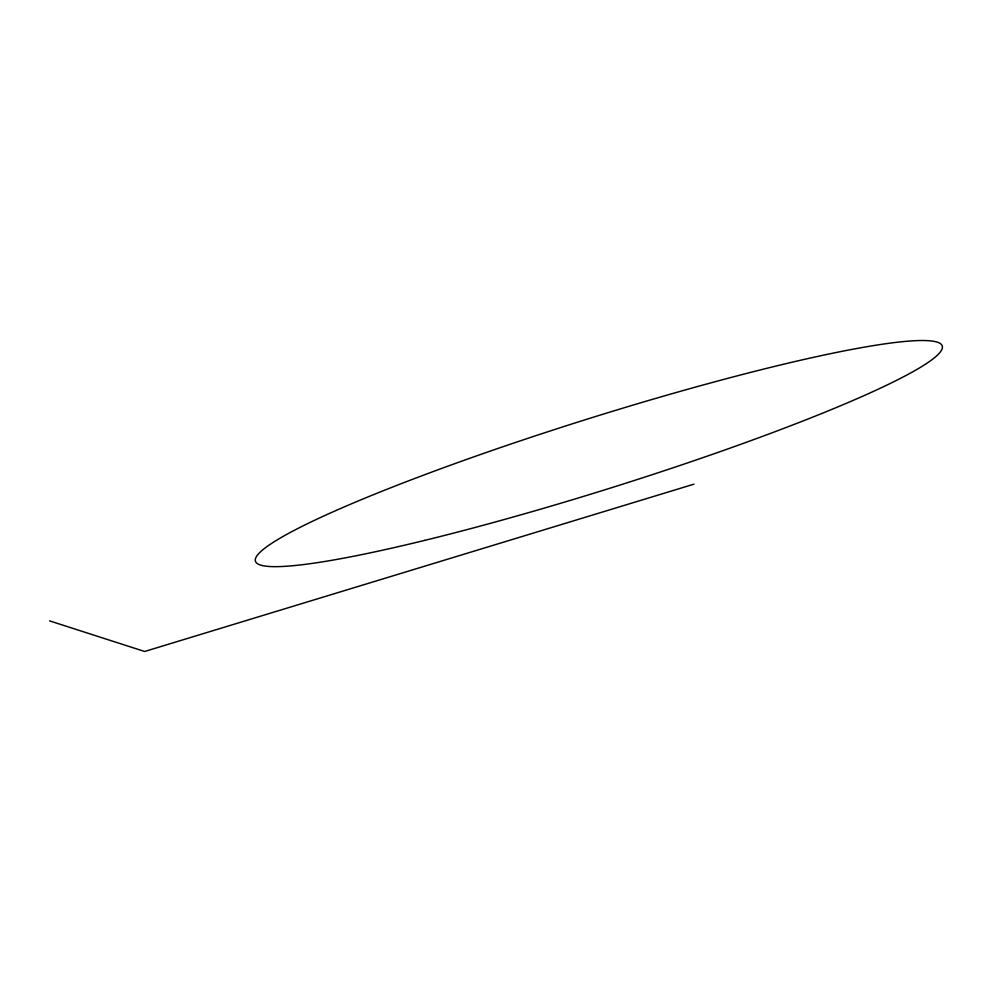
<?xml version="1.0" encoding="UTF-8"?>
<svg xmlns="http://www.w3.org/2000/svg" width="992" height="992" viewBox="0 0 992 992"><rect width="100%" height="100%" fill="white"/><g stroke="black" fill="none" stroke-linecap="round" stroke-linejoin="round"><path stroke-width="1.49" d="M693.941 484.17L144.658 651.484L49.6 620.88M424.65 540.392A359.823 36.357 -17.4 0 0 942.4 347.448A359.823 36.357 -17.4 0 0 429.61 472.886A359.823 36.357 -17.4 0 0 424.65 540.392"/></g></svg>
